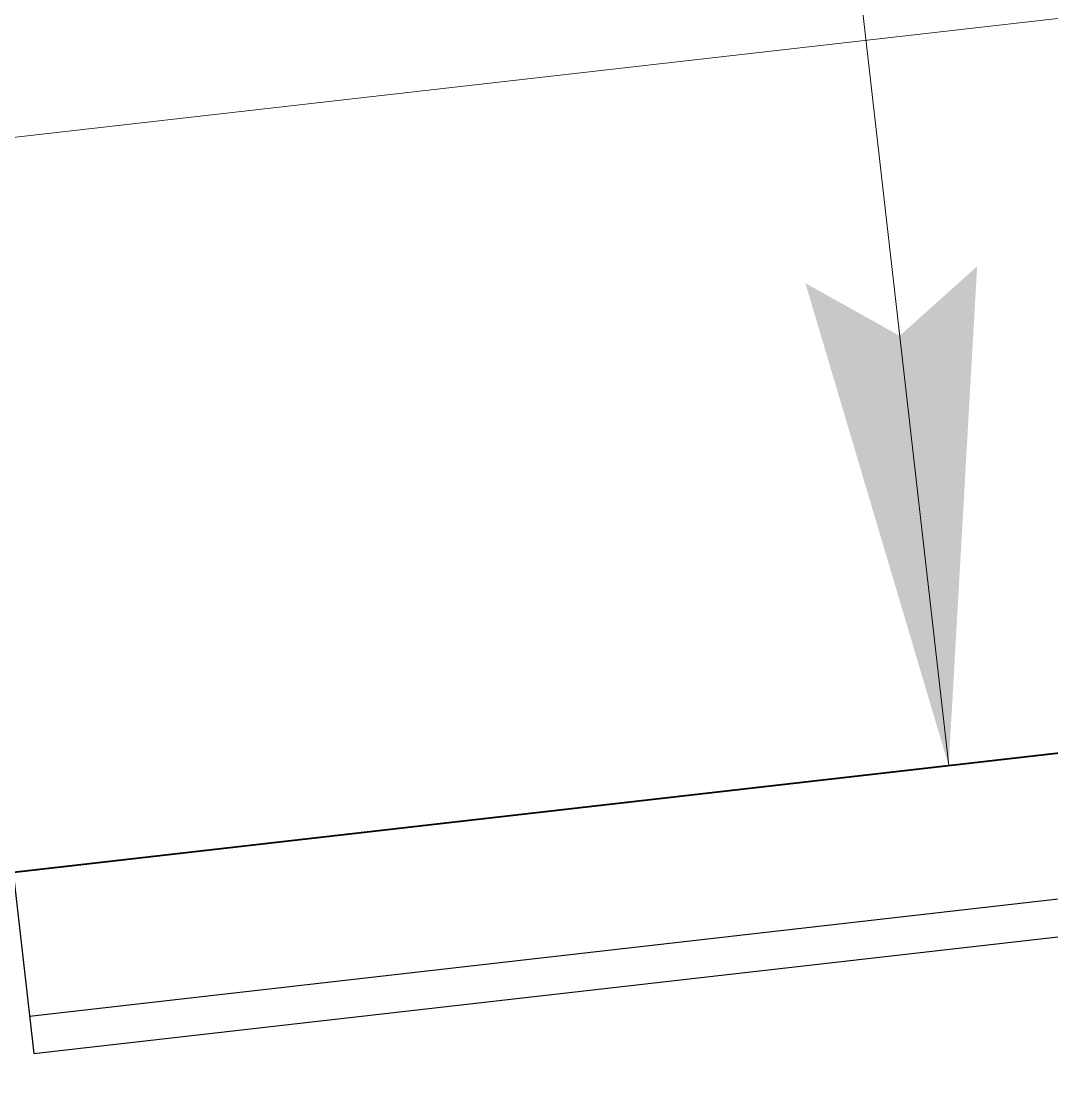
# Model space of a CAD drawing. Extents: x 2081963 to 2085386, y 738291 to 742228.
# Drawn here: x 2082312.35 to 2082326.46, y 741196.04 to 741210.65 of the extents above; entities that cross this region are included whole.
import ezdxf

# ---------------------------------------------------------------- set-up
doc = ezdxf.new("R2010")
doc.units = 0
doc.header["$MEASUREMENT"] = 0
for name, color, linetype, lineweight in [('Prop Conc 2ft 6in Curb and Gutter', 1, 'Continuous', 30), ('Prop Dimension', 7, 'Continuous', 13), ('Prop EOT', 3, 'Continuous', 40), ('Prop Lane Lines', 9, 'Continuous', 13), ('Prop Terminator CELL', 7, 'Continuous', 0)]:
    doc.layers.add(name, color=color, linetype=linetype, lineweight=lineweight)

# ---------------------------------------------------------------- blocks, each defined once
blk = doc.blocks.new('Terminator_10')
at = {"layer": 'Prop Terminator CELL', "color": 1, "linetype": 'Continuous', "lineweight": 0}
blk.add_solid([(-9, 1.55), (0, 0), (-7.9, 0), (-9.05, -1.6)], dxfattribs=at)
blk = doc.blocks.new('*U37')
at = {"layer": 'Prop Dimension'}
blk.add_line((4.822605, -14.903252), (1.420341, 14.9032), dxfattribs=at)
at = {"layer": 'Prop Terminator CELL', "color": 1, "linetype": 'Continuous', "lineweight": 0, "xscale": 0.75, "yscale": 0.75, "zscale": 0.75, "rotation": 276.511855}
blk.add_blockref('Terminator_10', (4.822605, -14.903252), dxfattribs=at)

msp = doc.modelspace()

# ---------------------------------------------------------------- linework, layer by layer
at = {"layer": 'Prop Conc 2ft 6in Curb and Gutter'}
for p, q in [((2082312.464, 741197.021), (2082337.538, 741199.883)), ((2082312.523, 741196.509), (2082336.361, 741199.23)), ((2082312.239, 741198.993), (2082312.523, 741196.509))]:
    msp.add_line(p, q, dxfattribs=at)
at = {"layer": 'Prop EOT'}
msp.add_line((2082286.4, 741196.043), (2082336.078, 741201.714), dxfattribs=at)
at = {"layer": 'Prop Lane Lines'}
for p, q in [((2082285.266, 741205.979), (2082334.944, 741211.649)), ((2082319.741, 741199.849), (2082336.078, 741201.714))]:
    msp.add_line(p, q, dxfattribs=at)

# ---------------------------------------------------------------- block references
at = {"layer": 'Prop Terminator CELL', "color": 1, "linetype": 'Continuous', "lineweight": 0}
msp.add_blockref('*U37', (2082320.228, 741215.358), dxfattribs=at)

doc.saveas('drawing.dxf')
